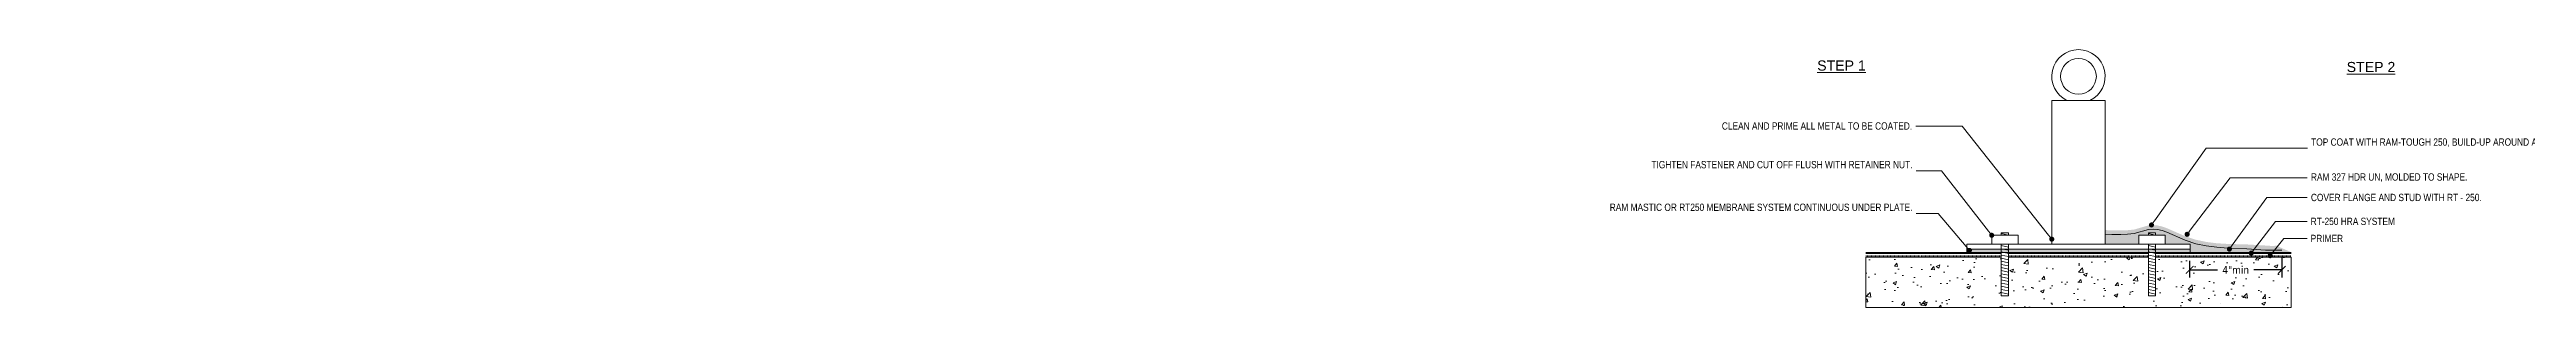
# Model space of a CAD drawing. Header units: inches. Extents: x -270 to 406, y 0 to 38.
# Drawn here: x -269.7 to 98.1, y 0 to 38.2 of the extents above; entities that cross this region are included whole.
import ezdxf
from ezdxf import colors
from ezdxf.entities.mleader import LeaderData, LeaderLine
from ezdxf.math import Vec2, Vec3

# ---------------------------------------------------------------- set-up
doc = ezdxf.new("R2010")
doc.units = ezdxf.units.IN
doc.header["$MEASUREMENT"] = 0
doc.linetypes.add('DASHED2', pattern=[0.1875, 0.125, -0.0625])
for name, color, linetype, lineweight in [('Dimensions', 20, 'Continuous', 0), ('G - Drawings.2D_Pen_No__12', 8, 'Continuous', 0), ('Others', 190, 'Continuous', 0), ('Ram Mastic', 191, 'Continuous', 0), ('RT-250 HRA SYSTEM LIQUID', 241, 'Continuous', 0), ('RT-250 HRA SYSTEM MESH', 3, 'Continuous', 0), ('Text', 20, 'Continuous', 0)]:
    doc.layers.add(name, color=color, linetype=linetype, lineweight=lineweight)
doc.layers.add('Primer', color=32, linetype='DASHED2')
doc.styles.add('Annotative', font='tahoma.ttf')
doc.styles.add('GENERATED_STYLE_3', font='')
doc.styles.get("Standard").update_dxf_attribs({"font": ''})
doc.styles.get('GENERATED_STYLE_3').set_extended_font_data('Arial Narrow')
doc.styles.get('Standard').set_extended_font_data('Arial Narrow')
doc.dimstyles.new('Annotative', dxfattribs={"dimscale": 0, "dimtxt": 0.09375, "dimasz": 0.09375, "dimexe": 0.09375, "dimexo": 0.09375, "dimgap": 0.0625, "dimtad": 0, "dimtih": 1, "dimtoh": 1, "dimlfac": -1, "dimzin": 3, "dimdsep": 46, "dimlunit": 4, "dimtxsty": 'Annotative', "dimblk": 'ARCHTICK', "dimcen": 0.09, "dimclrd": 256, "dimclre": 256, "dimclrt": 256, "dimadec": 0, "dimazin": 2, "dimtfac": 1, "dimtix": 1, "dimtofl": 0, "dimtmove": 1, "dimatfit": 1, "dimldrblk": 'CLOSEDBLANK', "dimfxl": 1, "dimtfill": 1, "dimtolj": 1, "dimtzin": 0, "dimarcsym": 0})

# ---------------------------------------------------------------- blocks, each defined once
blk = doc.blocks.new('_Dot')
at = {"color": 0, "linetype": 'ByBlock', "lineweight": -2}
blk.add_line((-0.5, 0), (-1, 0), dxfattribs=at)
at = {"color": 0, "linetype": 'ByBlock', "const_width": 0.5}
blk.add_lwpolyline([(-0.25, 0, 1), (0.25, 0, 1)], format="xyb", close=True, dxfattribs=at)
blk = doc.blocks.new('_ArchTick')
at = {"color": 0, "linetype": 'ByBlock', "const_width": 0.15}
blk.add_lwpolyline([(-0.5, -0.5), (0.5, 0.5)], dxfattribs=at)
blk = doc.blocks.new('*D17')
at = {"layer": 'Defpoints', "color": 0, "transparency": 16777216}
for p in [(48.09, 8.05), (61.76, 8.46), (61.76, 5.56)]:
    blk.add_point(p, dxfattribs=at)
at = {"layer": 'Dimensions', "lineweight": -2, "transparency": 16777216}
for p, q in [((48.09, 6.92), (48.09, 4.43)), ((48.09, 5.56), (52.25, 5.56)), ((61.76, 5.56), (57.6, 5.56)), ((61.76, 7.34), (61.76, 4.43))]:
    blk.add_line(p, q, dxfattribs=at)
at = {"layer": 'Dimensions', "lineweight": -2, "transparency": 16777216, "xscale": 1.125, "yscale": 1.125, "zscale": 1.125, "rotation": 180}
blk.add_blockref('_ArchTick', (48.09, 5.56), dxfattribs=at)
at = {"layer": 'Dimensions', "lineweight": -2, "transparency": 16777216, "xscale": 1.125, "yscale": 1.125, "zscale": 1.125}
blk.add_blockref('_ArchTick', (61.76, 5.56), dxfattribs=at)
at = {"layer": 'Dimensions', "transparency": 16777216, "insert": (54.93, 5.56), "char_height": 1.125, "attachment_point": 5, "style": 'Annotative', "bg_fill": 3, "box_fill_scale": 1.25, "bg_fill_color": 9, "bg_fill_true_color": 13158600, "bg_fill_transparency": 0}
blk.add_mtext('\\A1;4"min', dxfattribs=at)
blk = doc.blocks.new('_ClosedBlank')
at = {"color": 0, "linetype": 'ByBlock', "lineweight": -2}
for p, q in [((-1, 0.2), (0, 0)), ((-1, 0.2), (-1, -0.2)), ((0, 0), (-1, -0.2))]:
    blk.add_line(p, q, dxfattribs=at)

msp = doc.modelspace()

# ---------------------------------------------------------------- hatches: boundary and pattern name
at = {"layer": 'Others', "linetype": 'Continuous'}
h = msp.add_hatch(dxfattribs=at)
h.set_pattern_fill('CONCRETE___STRUCTURAL_0002', color=256, style=0, pattern_type=2)
h.set_pattern_definition([(50, (31.582, 3.709), (-5.4655, 0.4782), [0.5715, -6.2865]), (355, (31.582, 3.709), (-1.0573, 5.7317), [0.4572, -5.0292]), (100.451, (32.0375, 3.669), (4.4082, 5.2535), [0.4857, -5.3427]), (46.184, (31.582, 5.233), (-8.1324, 1.2613), [0.8572, -9.4297]), (96.636, (32.26, 5.128), (7.1221, 7.4228), [0.7286, -8.014]), (351.184, (31.582, 5.233), (7.1221, 7.4228), [0.6858, -7.5438]), (21, (32.344, 4.852), (-4.54843, 3.06796), [0.5715, -6.2865]), (326, (32.344, 4.852), (1.8541, 5.5256), [0.4572, -5.0292]), (71.451, (32.723, 4.596), (6.4025, 2.4577), [0.4857, -5.3427]), (37.5, (31.582, 3.7088), (0.09266, 2.53665), [0, -4.96824, 0, -5.1054, 0, -5.04825]), (7.5, (31.582, 3.7088), (2.0046, 3.00542), [0, -2.91084, 0, -4.85394, 0, -1.92405]), (327.5, (29.8828, 3.7088), (-4.06773, 0.17187), [0, -1.905, 0, -5.9436, 0, -7.8867]), (317.5, (29.1208, 3.7088), (4.44388, 0.7628), [0, -2.4765, 0, -3.94716, 0, -5.6007])])
h.paths.add_polyline_path([(0, 0), (63.164, 0), (63.164, 7.418), (43.037, 7.418), (43.037, 1.696), (41.982, 1.696), (41.982, 7.418), (21.182, 7.418), (21.182, 1.696), (20.127, 1.696), (20.127, 7.418), (0, 7.418)])
at = {"layer": 'Ram Mastic'}
h = msp.add_hatch(dxfattribs=at)
h.set_pattern_fill('ZIGZAG', color=256)
h.set_pattern_definition([(0, (-2271.83109, 23.96209), (0.125, 0.125), [0.125, -0.125]), (90, (-2271.70609, 23.96209), (-0.125, 0.125), [0.125, -0.125])])
h.paths.add_polyline_path([(14.99, 8.632), (48.174, 8.632), (48.174, 8.114), (14.99, 8.114)])
at = {"layer": 'RT-250 HRA SYSTEM LIQUID'}
h = msp.add_hatch(color=256, dxfattribs=at)
h.dxf.hatch_style = 1
h.paths.add_polyline_path([(63.164, 8.176), (49.674, 8.176), (49.674, 8.186), (48.174, 8.186), (48.174, 9.382), (44.459, 9.382), (44.459, 10.684), (43.037, 10.684), (43.037, 11.063), (41.982, 11.063), (41.982, 10.684), (40.56, 10.684), (40.56, 9.382), (35.544, 9.382), (35.544, 11.465), (35.733, 11.453), (36.512, 11.402), (37.859, 11.425), (38.86, 11.433), (39.851, 11.532), (41.991, 12.155), (42.665, 12.205), (43.341, 12.137), (44.018, 11.975), (44.696, 11.74), (47.428, 10.546), (48.991, 10.031), (50.566, 9.696), (52.151, 9.5), (53.745, 9.4), (56.619, 9.326), (59.496, 9.159), (60.354, 9.095), (60.967, 9.137)])

# ---------------------------------------------------------------- linework, layer by layer
at = {"layer": 'G - Drawings.2D_Pen_No__12', "linetype": 'Continuous'}
msp.add_line((21.182, 8.632), (41.982, 8.632), dxfattribs=at)
at = {"layer": 'Others', "linetype": 'Continuous'}
for p, q in [((20.127, 10.95), (21.182, 10.722)), ((20.127, 9.147), (21.182, 8.919)), ((20.127, 8.685), (21.182, 8.457)), ((20.127, 8.222), (21.182, 7.994)), ((20.127, 7.759), (21.182, 7.531)), ((41.982, 10.95), (43.037, 10.722)), ((41.982, 9.147), (43.037, 8.919)), ((41.982, 8.685), (43.037, 8.457)), ((41.982, 8.222), (43.037, 7.994)), ((41.982, 7.759), (43.037, 7.531)), ((20.127, 7.297), (21.182, 7.069)), ((20.127, 6.834), (21.182, 6.606)), ((20.127, 6.372), (21.182, 6.144)), ((20.127, 5.909), (21.182, 5.681)), ((20.127, 5.447), (21.182, 5.219)), ((20.127, 4.984), (21.182, 4.756)), ((20.127, 4.521), (21.182, 4.293)), ((20.127, 4.059), (21.182, 3.831)), ((21.099, 5.12), (21.101, 5.12)), ((41.982, 7.297), (43.037, 7.069)), ((41.982, 6.834), (43.037, 6.606)), ((41.982, 6.372), (43.037, 6.144)), ((41.982, 5.909), (43.037, 5.681)), ((41.982, 5.447), (43.037, 5.219)), ((41.982, 4.984), (43.037, 4.756)), ((41.982, 4.521), (43.037, 4.293)), ((41.982, 4.059), (43.037, 3.831)), ((20.127, 3.596), (21.182, 3.368)), ((20.127, 3.134), (21.182, 2.906)), ((20.127, 2.671), (21.182, 2.443)), ((20.127, 2.208), (21.182, 1.98)), ((20.127, 1.746), (20.357, 1.696)), ((41.982, 3.596), (43.037, 3.368)), ((41.982, 3.134), (43.037, 2.906)), ((41.982, 2.671), (43.037, 2.443)), ((41.982, 2.208), (43.037, 1.98)), ((41.982, 1.746), (42.212, 1.696)), ((52.619, 0.635), (52.621, 0.635)), ((61.816, 0.177), (61.818, 0.177))]:
    msp.add_line(p, q, dxfattribs=at)
msp.add_lwpolyline([(33.29, 30.665, 4.4138336), (29.875, 30.665)], format="xyb", dxfattribs=at)
for points in [[(27.62, 9.382), (27.62, 30.665), (35.544, 30.665), (35.544, 9.382)], [(21.182, 10.684), (21.182, 11.063), (20.127, 11.063), (20.127, 10.684)], [(41.982, 10.684), (41.982, 11.063), (43.037, 11.063), (43.037, 10.684)], [(20.127, 7.418), (0, 7.418), (0, 0), (63.164, 0), (63.164, 7.418), (43.037, 7.418)], [(20.127, 8.632), (14.99, 8.632), (14.99, 9.382), (48.174, 9.382), (48.174, 8.632), (43.037, 8.632)], [(22.604, 9.382), (22.604, 10.684), (18.705, 10.684), (18.705, 9.382)], [(20.127, 9.382), (20.127, 1.696), (21.182, 1.696), (21.182, 9.382)], [(41.982, 7.418), (21.182, 7.418)], [(40.56, 9.382), (40.56, 10.684), (44.459, 10.684), (44.459, 9.382)], [(43.037, 9.382), (43.037, 1.696), (41.982, 1.696), (41.982, 9.382)]]:
    msp.add_lwpolyline(points, dxfattribs=at)
at = {"layer": 'Others', "flags": 128}
msp.add_lwpolyline([(0, 0), (63.164, 0), (63.164, 7.418), (43.037, 7.418), (43.037, 1.696), (41.982, 1.696), (41.982, 7.418), (21.182, 7.418), (21.182, 1.696), (20.127, 1.696), (20.127, 7.418), (0, 7.418)], close=True, dxfattribs=at)
at = {"layer": 'Others', "linetype": 'Continuous'}
msp.add_circle((31.582, 34.24), 2.653, dxfattribs=at)
at = {"layer": 'Primer', "ltscale": 0.2}
for points in [[(0, 7.66), (20.127, 7.66)], [(21.182, 7.66), (41.982, 7.66)], [(43.037, 7.66), (63.164, 7.66)]]:
    msp.add_lwpolyline(points, dxfattribs=at)
at = {"layer": 'Ram Mastic'}
msp.add_lwpolyline([(14.99, 8.632), (48.174, 8.632), (48.174, 8.114), (14.99, 8.114)], close=True, dxfattribs=at)
at = {"layer": 'RT-250 HRA SYSTEM LIQUID', "const_width": 0.3}
for points in [[(0, 8.043), (20.127, 8.043)], [(21.182, 8.043), (41.982, 8.043)], [(43.037, 8.043), (63.164, 8.043)]]:
    msp.add_lwpolyline(points, dxfattribs=at)
at = {"layer": 'RT-250 HRA SYSTEM MESH', "linetype": 'Continuous'}
for p, q in [((20.123, 8.043), (0, 8.043)), ((41.98, 8.043), (21.182, 8.043)), ((63.018, 8.043), (43.037, 8.043))]:
    msp.add_line(p, q, dxfattribs=at)
at = {"layer": 'RT-250 HRA SYSTEM MESH', "flags": 128}
msp.add_lwpolyline([(35.544, 10.862), (36.512, 10.799), (37.859, 10.821), (38.86, 10.829), (39.851, 10.928), (41.991, 11.552), (42.665, 11.601), (43.341, 11.533), (44.018, 11.37), (44.696, 11.135), (47.428, 9.942), (48.992, 9.432), (50.566, 9.103), (52.151, 8.906), (53.745, 8.797), (56.602, 8.677), (59.368, 8.455), (61.765, 8.464)], dxfattribs=at)

# ---------------------------------------------------------------- texts
at = {"layer": 'Text', "linetype": 'Continuous', "char_height": 1.5, "attachment_point": 7, "style": 'GENERATED_STYLE_3'}
for s, insert in [('\\A1;{\\pql;\\fArial|b0|i0|c0|p0;\\L\\W1.000000;\\LSTEP 1}', (-7.213, 35.077)), ('\\A1;{\\pql;\\fArial|b0|i0|c0|p0;\\L\\W1.000000;\\LSTEP 2}', (71.408, 34.858))]:
    msp.add_mtext(s, dxfattribs=dict(at, insert=insert))

# ---------------------------------------------------------------- leaders
at = {"layer": 'Text'}
ml = msp.add_multileader_mtext('Standard', dxfattribs=at)
ml.set_content('CLEAN AND PRIME ALL METAL TO BE COATED.', color=256)
ml.set_leader_properties(color=256, lineweight=0)
ml.set_arrow_properties(name='DOT')
ml.build(insert=Vec2(0, 0))
ml.multileader.update_dxf_attribs({"text_left_attachment_type": 2, "text_right_attachment_type": 2, "dogleg_length": 0.36, "arrow_head_size": 0.75, "scale": 12})
ctx = ml.context
ctx.base_point, ctx.scale, ctx.char_height, ctx.arrow_head_size, ctx.landing_gap_size, ctx.plane_origin = Vec3(-21.748, 26.864), 12, 1.08, 0.75, 0.54, Vec3(27.62, 10.109)
ctx.left_attachment, ctx.right_attachment, ctx.text_align_type = 2, 2, 2
notes = []
notes.append((ctx, [(0, (1, 1, 0), (14.321, 26.864), (-1, 0), 6.899, [(0, [(27.62, 10.109)], 0, [])])]))
ctx.mtext.insert, ctx.mtext.alignment, ctx.mtext.flow_direction = Vec3(6.882, 27.423), 3, 5
ml = msp.add_multileader_mtext('Standard', dxfattribs=at)
ml.set_content('TOP COAT WITH RAM-TOUGH 250, BUILD-UP AROUND ANCHOR SUPPORT.', color=256)
ml.set_leader_properties(color=256, lineweight=0)
ml.set_arrow_properties(name='DOT')
ml.build(insert=Vec2(0, 0))
ml.multileader.update_dxf_attribs({"text_left_attachment_type": 2, "text_right_attachment_type": 2, "dogleg_length": 0.36, "arrow_head_size": 0.75, "scale": 12})
ctx = ml.context
ctx.base_point, ctx.scale, ctx.char_height, ctx.arrow_head_size, ctx.landing_gap_size, ctx.plane_origin = Vec3(65.591, 23.574), 12, 1.08, 0.75, 0.54, Vec3(42.633, 13.105)
ctx.left_attachment, ctx.right_attachment = 2, 2
notes.append((ctx, [(0, (1, 1, 0), (50.553, 23.574), (1, 0), 15.038, [(0, [(42.418, 12.211)], 0, [])])]))
ctx.mtext.insert, ctx.mtext.width, ctx.mtext.flow_direction = Vec3(66.131, 25.043), 28.29215, 5
ml = msp.add_multileader_mtext('Standard', dxfattribs=at)
ml.set_content('TIGHTEN FASTENER AND CUT OFF FLUSH WITH RETAINER NUT.', color=256)
ml.set_leader_properties(color=256, lineweight=0)
ml.set_arrow_properties(name='DOT')
ml.build(insert=Vec2(0, 0))
ml.multileader.update_dxf_attribs({"text_left_attachment_type": 2, "text_right_attachment_type": 2, "dogleg_length": 0.36, "arrow_head_size": 0.75, "scale": 12})
ctx = ml.context
ctx.base_point, ctx.scale, ctx.char_height, ctx.arrow_head_size, ctx.landing_gap_size, ctx.plane_origin = Vec3(-14.556, 20.227), 12, 1.08, 0.75, 0.54, Vec3(18.705, 10.684)
ctx.left_attachment, ctx.right_attachment, ctx.text_align_type = 2, 2, 2
notes.append((ctx, [(0, (1, 1, 0), (11.264, 20.227), (-1, 0), 3.795, [(0, [(18.705, 10.684)], 0, [])])]))
ctx.mtext.insert, ctx.mtext.width, ctx.mtext.alignment, ctx.mtext.flow_direction = Vec3(6.929, 21.696), 21.22179, 3, 5
ml = msp.add_multileader_mtext('Standard', dxfattribs=at)
ml.set_content('RAM 327 HDR UN, MOLDED TO SHAPE. ', color=256)
ml.set_leader_properties(color=256, lineweight=0)
ml.set_arrow_properties(name='DOT')
ml.build(insert=Vec2(0, 0))
ml.multileader.update_dxf_attribs({"text_left_attachment_type": 2, "text_right_attachment_type": 2, "dogleg_length": 0.36, "arrow_head_size": 0.75, "scale": 12})
ctx = ml.context
ctx.base_point, ctx.scale, ctx.char_height, ctx.arrow_head_size, ctx.landing_gap_size, ctx.plane_origin = Vec3(65.559, 19.209), 12, 1.08, 0.75, 0.54, Vec3(47.717, 10.826)
ctx.left_attachment, ctx.right_attachment = 2, 2
notes.append((ctx, [(0, (1, 1, 0), (54.112, 19.209), (1, 0), 11.447, [(0, [(47.717, 10.826)], 0, [])])]))
ctx.mtext.insert, ctx.mtext.flow_direction = Vec3(66.099, 19.865), 5
ml = msp.add_multileader_mtext('Standard', dxfattribs=at)
ml.set_content('RAM MASTIC OR RT250 MEMBRANE SYSTEM CONTINUOUS UNDER PLATE.', color=256)
ml.set_leader_properties(color=256, lineweight=0)
ml.set_arrow_properties(name='DOT')
ml.build(insert=Vec2(0, 0))
ml.multileader.update_dxf_attribs({"text_left_attachment_type": 2, "text_right_attachment_type": 2, "dogleg_length": 0.36, "arrow_head_size": 0.75, "scale": 12})
ctx = ml.context
ctx.base_point, ctx.scale, ctx.char_height, ctx.arrow_head_size, ctx.landing_gap_size, ctx.plane_origin = Vec3(-16.539, 13.906), 12, 1.08, 0.75, 0.54, Vec3(10.984, 8.543)
ctx.left_attachment, ctx.right_attachment, ctx.text_align_type = 2, 2, 2
notes.append((ctx, [(0, (1, 1, 0), (10.737, 13.906), (-1, 0), 3.264, [(0, [(15.386, 8.439)], 0, [])])]))
ctx.mtext.insert, ctx.mtext.width, ctx.mtext.alignment, ctx.mtext.flow_direction = Vec3(6.933, 15.375), 23.05131, 3, 5
ml = msp.add_multileader_mtext('Standard', dxfattribs=at)
ml.set_content('COVER FLANGE AND STUD WITH RT - 250.', color=256)
ml.set_leader_properties(color=256, lineweight=0)
ml.set_arrow_properties(name='DOT')
ml.build(insert=Vec2(0, 0))
ml.multileader.update_dxf_attribs({"text_left_attachment_type": 2, "text_right_attachment_type": 2, "dogleg_length": 0.36, "arrow_head_size": 0.75, "scale": 12})
ctx = ml.context
ctx.base_point, ctx.scale, ctx.char_height, ctx.arrow_head_size, ctx.landing_gap_size, ctx.plane_origin = Vec3(65.56, 16.271), 12, 1.08, 0.75, 0.54, Vec3(53.986, 8.632)
ctx.left_attachment, ctx.right_attachment = 2, 2
notes.append((ctx, [(0, (1, 1, 0), (59.531, 16.271), (1, 0), 6.029, [(0, [(53.986, 8.632)], 0, [])])]))
ctx.mtext.insert, ctx.mtext.flow_direction = Vec3(66.1, 16.83), 5
ml = msp.add_multileader_mtext('Standard', dxfattribs=at)
ml.set_content('RT-250 HRA SYSTEM', color=256)
ml.set_leader_properties(color=256, lineweight=0)
ml.set_arrow_properties(name='DOT')
ml.build(insert=Vec2(0, 0))
ml.multileader.update_dxf_attribs({"text_left_attachment_type": 2, "text_right_attachment_type": 2, "dogleg_length": 0.36, "arrow_head_size": 0.75, "scale": 12})
ctx = ml.context
ctx.base_point, ctx.scale, ctx.char_height, ctx.arrow_head_size, ctx.landing_gap_size, ctx.plane_origin = Vec3(65.52, 12.729), 12, 1.08, 0.75, 0.54, Vec3(57.237, 8.043)
ctx.left_attachment, ctx.right_attachment = 2, 2
notes.append((ctx, [(0, (1, 1, 0), (60.835, 12.729), (1, 0), 4.685, [(0, [(57.237, 8.043)], 0, [])])]))
ctx.mtext.insert, ctx.mtext.flow_direction = Vec3(66.06, 13.288), 5
ml = msp.add_multileader_mtext('Standard', dxfattribs=at)
ml.set_content('PRIMER', color=256)
ml.set_leader_properties(color=256, lineweight=0)
ml.set_arrow_properties(name='DOT')
ml.build(insert=Vec2(0, 0))
ml.multileader.update_dxf_attribs({"text_left_attachment_type": 2, "text_right_attachment_type": 2, "dogleg_length": 0.36, "arrow_head_size": 0.75, "scale": 12})
ctx = ml.context
ctx.base_point, ctx.scale, ctx.char_height, ctx.arrow_head_size, ctx.landing_gap_size, ctx.plane_origin = Vec3(65.52, 10.214), 12, 1.08, 0.75, 0.54, Vec3(60.043, 7.66)
ctx.left_attachment, ctx.right_attachment = 2, 2
notes.append((ctx, [(0, (1, 1, 0), (62.082, 10.214), (1, 0), 3.438, [(0, [(60.043, 7.66)], 0, [])])]))
ctx.mtext.insert, ctx.mtext.flow_direction = Vec3(66.06, 10.754), 5
for ctx, leaders in notes:
    for number, flags, end, landing, length, lines in leaders:
        leader = LeaderData()
        leader.index, (leader.has_last_leader_line, leader.has_dogleg_vector, leader.attachment_direction) = number, flags
        leader.last_leader_point, leader.dogleg_vector, leader.dogleg_length = Vec3(end), Vec3(landing), length
        for number, points, colour, breaks in lines:
            line = LeaderLine()
            line.index, line.vertices, line.color, line.breaks = number, Vec3.list(points), colors.encode_raw_color(colour), breaks
            leader.lines.append(line)
        ctx.leaders.append(leader)

# ---------------------------------------------------------------- next in the draw order: dimensions: what is measured, and where the dimension line sits
at = {"layer": 'Dimensions'}
dim = msp.add_linear_dim(base=(61.765, 5.559), p1=(48.09, 8.05), p2=(61.765, 8.464), text='4"min', dimstyle='Annotative', override={"dimscale": 0}, dxfattribs=at)
dim.commit()
dim.dimension.update_dxf_attribs({"geometry": '*D17', "text_midpoint": (54.927, 5.559)})

doc.saveas('drawing.dxf')
